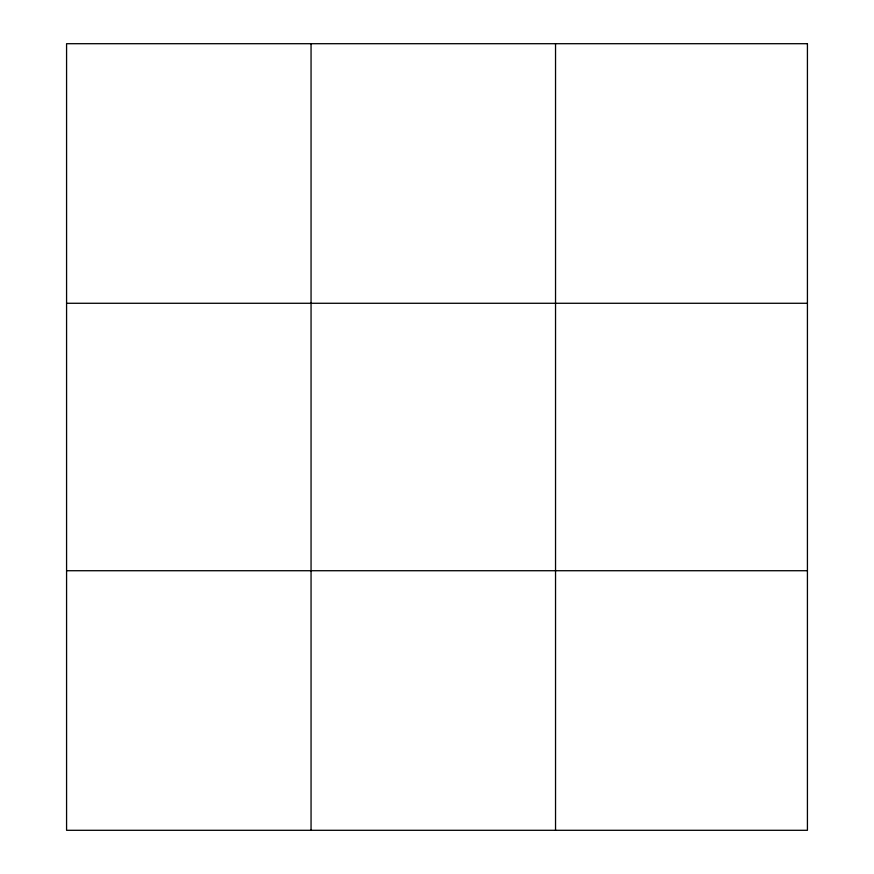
<?xml version="1.0" encoding="UTF-8"?>
<svg xmlns="http://www.w3.org/2000/svg" width="874" height="874" viewBox="0 0 874 874"><rect width="100%" height="100%" fill="white"/><g stroke="black" fill="none" stroke-linecap="round" stroke-linejoin="round"><path stroke-width="1.31" d="M311.057 43.7L311.057 830.3M555.536 43.7L555.536 830.3M66.577 303.278L807.423 303.278M66.577 570.722L807.423 570.722M807.423 43.7L807.423 830.3L66.577 830.3L66.577 43.7L807.423 43.7"/></g></svg>
